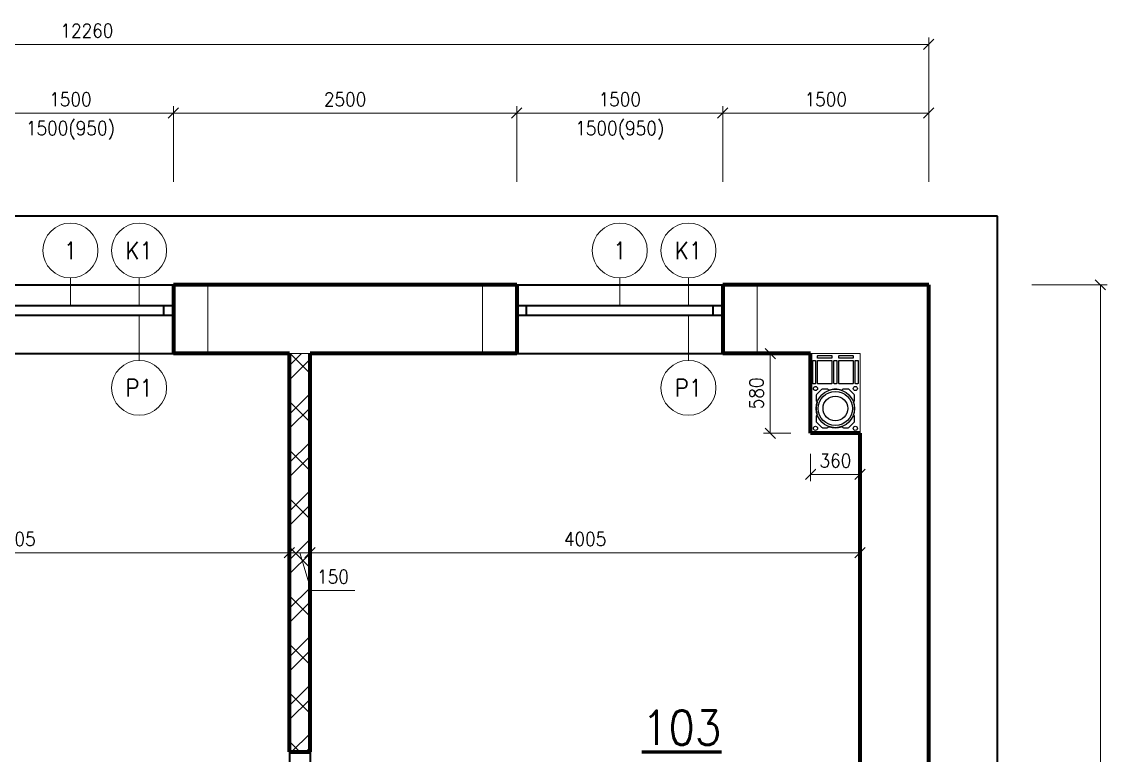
# Model space of a CAD drawing. Header units: inches. Extents: x 9237 to 46843, y 639 to 18394.
# Drawn here: x 16808 to 24713, y 13054 to 18394 of the extents above; entities that cross this region are included whole.
import ezdxf

# ---------------------------------------------------------------- set-up
doc = ezdxf.new("R2010")
doc.units = ezdxf.units.IN
doc.header["$LTSCALE"] = 0.25
doc.header["$MEASUREMENT"] = 0
doc.linetypes.add('ACAD_ISO05W100', pattern=[33, 24, -3, 0, -3, 0, -3])
for name, color, linetype, lineweight in [('0.18', 51, 'Continuous', 18), ('0.25', 255, 'Continuous', 25), ('0.35', 6, 'Continuous', 35), ('0.6', 10, 'Continuous', 60), ('0.7', 30, 'Continuous', 70)]:
    doc.layers.add(name, color=color, linetype=linetype, lineweight=lineweight)
doc.styles.add('MyTextStyle', font='romans.shx', dxfattribs={"width": 0.9})
doc.dimstyles.new('Standard SK ext', dxfattribs={"dimtxt": 100, "dimasz": 75, "dimexe": 50, "dimexo": 0, "dimgap": 50, "dimtad": 1, "dimdec": 0, "dimrnd": 5, "dimzin": 0, "dimdsep": 46, "dimtxsty": 'MyTextStyle', "dimblk": 'OBLIQUE', "dimcen": 0, "dimclrd": 51, "dimclre": 51, "dimadec": 0, "dimazin": 0, "dimtfac": 1, "dimtdec": 0, "dimtofl": 0, "dimtmove": 0, "dimatfit": 2, "dimfxl": 500, "dimfxlon": 1, "dimtolj": 1, "dimtzin": 0, "dimlwd": 18, "dimlwe": 18, "dimarcsym": 0})
doc.dimstyles.new('Standard SK int', dxfattribs={"dimtxt": 100, "dimasz": 75, "dimexe": 50, "dimexo": 0, "dimgap": 50, "dimtad": 1, "dimdec": 0, "dimrnd": 5, "dimzin": 0, "dimtxsty": 'MyTextStyle', "dimblk": 'OBLIQUE', "dimcen": 0, "dimclrd": 51, "dimclre": 51, "dimadec": 0, "dimazin": 1, "dimtm": 1e-09, "dimtfac": 1, "dimtdec": 0, "dimtofl": 0, "dimtmove": 0, "dimatfit": 2, "dimfxl": 50, "dimfxlon": 1, "dimtfill": 1, "dimtfillclr": 250, "dimtolj": 1, "dimtzin": 0, "dimlwd": 18, "dimlwe": 18, "dimarcsym": 0})

# ---------------------------------------------------------------- blocks, each defined once
blk = doc.blocks.new('_Oblique')
at = {"color": 0, "linetype": 'ByBlock', "lineweight": -2}
blk.add_line((-0.5, -0.5), (0.5, 0.5), dxfattribs=at)
blk = doc.blocks.new('*D12')
at = {"layer": '0.25', "color": 51, "linetype": 'Continuous', "lineweight": 18, "transparency": 16777216}
for p, q in [((22913.1, 9305.2), (22913.1, 9205.2)), ((22913.1, 9255.2), (23413.1, 9255.2)), ((23413.1, 9305.2), (23413.1, 9205.2))]:
    blk.add_line(p, q, dxfattribs=at)
at = {"layer": 'Defpoints', "color": 0, "transparency": 16777216}
for p in [(23413.1, 16478.6), (22913.1, 11678.6), (23413.1, 9255.2)]:
    blk.add_point(p, dxfattribs=at)
at = {"layer": '0.25', "color": 51, "lineweight": 18, "transparency": 16777216, "xscale": 75, "yscale": 75, "zscale": 75, "rotation": 180}
blk.add_blockref('_Oblique', (22913.1, 9255.2), dxfattribs=at)
at = {"layer": '0.25', "color": 51, "lineweight": 18, "transparency": 16777216, "xscale": 75, "yscale": 75, "zscale": 75}
blk.add_blockref('_Oblique', (23413.1, 9255.2), dxfattribs=at)
at = {"layer": '0.25', "color": 0, "transparency": 16777216, "insert": (23163.1, 9355.2), "char_height": 100, "attachment_point": 5, "style": 'MyTextStyle', "bg_fill": 3, "box_fill_scale": 1.25, "bg_fill_color": 256, "bg_fill_true_color": 13158600, "bg_fill_transparency": 0}
blk.add_mtext('\\A1;500', dxfattribs=at)
blk = doc.blocks.new('*D29')
at = {"layer": '0.25', "color": 51, "linetype": 'Continuous', "lineweight": 18, "transparency": 16777216}
for p, q in [((14753.1, 14578.6), (14753.1, 14478.6)), ((18758.1, 14578.6), (18758.1, 14478.6)), ((14753.1, 14528.6), (18758.1, 14528.6))]:
    blk.add_line(p, q, dxfattribs=at)
at = {"layer": 'Defpoints', "color": 0, "transparency": 16777216}
for p in [(14753.1, 15978.6), (18758.1, 15978.6), (18758.1, 14528.6)]:
    blk.add_point(p, dxfattribs=at)
at = {"layer": '0.25', "color": 51, "lineweight": 18, "transparency": 16777216, "xscale": 75, "yscale": 75, "zscale": 75, "rotation": 180}
blk.add_blockref('_Oblique', (14753.1, 14528.6), dxfattribs=at)
at = {"layer": '0.25', "color": 51, "lineweight": 18, "transparency": 16777216, "xscale": 75, "yscale": 75, "zscale": 75}
blk.add_blockref('_Oblique', (18758.1, 14528.6), dxfattribs=at)
at = {"layer": '0.25', "color": 0, "transparency": 16777216, "insert": (16755.6, 14628.6), "char_height": 100, "attachment_point": 5, "style": 'MyTextStyle', "bg_fill": 3, "box_fill_scale": 1.25, "bg_fill_color": 256, "bg_fill_true_color": 13158600, "bg_fill_transparency": 0}
blk.add_mtext('\\A1;4005', dxfattribs=at)
blk = doc.blocks.new('*D30')
at = {"layer": '0.25', "color": 51, "linetype": 'Continuous', "lineweight": 18, "transparency": 16777216}
for p, q in [((18758.1, 14578.6), (18758.1, 14478.6)), ((18908.1, 14578.6), (18908.1, 14478.6)), ((18758.1, 14528.6), (18908.1, 14528.6)), ((18833.1, 14528.6), (18915.6, 14253.6)), ((18915.6, 14253.6), (19234.2, 14253.6))]:
    blk.add_line(p, q, dxfattribs=at)
at = {"layer": 'Defpoints', "color": 0, "transparency": 16777216}
for p in [(18758.1, 15978.6), (18908.1, 15978.6), (18908.1, 14528.6)]:
    blk.add_point(p, dxfattribs=at)
at = {"layer": '0.25', "color": 51, "lineweight": 18, "transparency": 16777216, "xscale": 75, "yscale": 75, "zscale": 75, "rotation": 180}
blk.add_blockref('_Oblique', (18758.1, 14528.6), dxfattribs=at)
at = {"layer": '0.25', "color": 51, "lineweight": 18, "transparency": 16777216, "xscale": 75, "yscale": 75, "zscale": 75}
blk.add_blockref('_Oblique', (18908.1, 14528.6), dxfattribs=at)
at = {"layer": '0.25', "color": 0, "transparency": 16777216, "insert": (19074.9, 14353.6), "char_height": 100, "attachment_point": 5, "style": 'MyTextStyle', "bg_fill": 3, "box_fill_scale": 1.25, "bg_fill_color": 256, "bg_fill_true_color": 13158600, "bg_fill_transparency": 0}
blk.add_mtext('\\A1;150', dxfattribs=at)
blk = doc.blocks.new('*D31')
at = {"layer": '0.25', "color": 51, "linetype": 'Continuous', "lineweight": 18, "transparency": 16777216}
for p, q in [((18908.1, 14578.6), (18908.1, 14478.6)), ((22913.1, 14578.6), (22913.1, 14478.6)), ((18908.1, 14528.6), (22913.1, 14528.6))]:
    blk.add_line(p, q, dxfattribs=at)
at = {"layer": 'Defpoints', "color": 0, "transparency": 16777216}
for p in [(18908.1, 15978.6), (22913.1, 15398.6), (22913.1, 14528.6)]:
    blk.add_point(p, dxfattribs=at)
at = {"layer": '0.25', "color": 51, "lineweight": 18, "transparency": 16777216, "xscale": 75, "yscale": 75, "zscale": 75, "rotation": 180}
blk.add_blockref('_Oblique', (18908.1, 14528.6), dxfattribs=at)
at = {"layer": '0.25', "color": 51, "lineweight": 18, "transparency": 16777216, "xscale": 75, "yscale": 75, "zscale": 75}
blk.add_blockref('_Oblique', (22913.1, 14528.6), dxfattribs=at)
at = {"layer": '0.25', "color": 0, "transparency": 16777216, "insert": (20910.6, 14628.6), "char_height": 100, "attachment_point": 5, "style": 'MyTextStyle', "bg_fill": 3, "box_fill_scale": 1.25, "bg_fill_color": 256, "bg_fill_true_color": 13158600, "bg_fill_transparency": 0}
blk.add_mtext('\\A1;4005', dxfattribs=at)
blk = doc.blocks.new('*D36')
at = {"layer": '0.25', "color": 51, "linetype": 'Continuous', "lineweight": 18, "ltscale": 2, "transparency": 16777216}
for p, q in [((16413.1, 17228.6), (16413.1, 17778.6)), ((16413.1, 17728.6), (17913.1, 17728.6)), ((17913.1, 17228.6), (17913.1, 17778.6))]:
    blk.add_line(p, q, dxfattribs=at)
at = {"layer": 'Defpoints', "color": 0, "ltscale": 2, "transparency": 16777216}
for p in [(17913.1, 17728.6), (16413.1, 16478.6), (17913.1, 16478.6)]:
    blk.add_point(p, dxfattribs=at)
at = {"layer": '0.25', "color": 51, "lineweight": 18, "ltscale": 2, "transparency": 16777216, "xscale": 75, "yscale": 75, "zscale": 75, "rotation": 180}
blk.add_blockref('_Oblique', (16413.1, 17728.6), dxfattribs=at)
at = {"layer": '0.25', "color": 51, "lineweight": 18, "ltscale": 2, "transparency": 16777216, "xscale": 75, "yscale": 75, "zscale": 75}
blk.add_blockref('_Oblique', (17913.1, 17728.6), dxfattribs=at)
at = {"layer": '0.25', "color": 0, "ltscale": 2, "transparency": 16777216, "char_height": 100, "attachment_point": 5, "style": 'MyTextStyle'}
for s, insert in [('\\A1;1500', (17163.1, 17828.6)), ('\\A1;1500(950)', (17163.1, 17602.4))]:
    blk.add_mtext(s, dxfattribs=dict(at, insert=insert))
blk = doc.blocks.new('*D37')
at = {"layer": '0.25', "color": 51, "linetype": 'Continuous', "lineweight": 18, "ltscale": 2, "transparency": 16777216}
for p, q in [((17913.1, 17228.6), (17913.1, 17778.6)), ((17913.1, 17728.6), (20413.1, 17728.6)), ((20413.1, 17228.6), (20413.1, 17778.6))]:
    blk.add_line(p, q, dxfattribs=at)
at = {"layer": 'Defpoints', "color": 0, "ltscale": 2, "transparency": 16777216}
for p in [(20413.1, 17728.6), (17913.1, 16478.6), (20413.1, 16478.6)]:
    blk.add_point(p, dxfattribs=at)
at = {"layer": '0.25', "color": 51, "lineweight": 18, "ltscale": 2, "transparency": 16777216, "xscale": 75, "yscale": 75, "zscale": 75, "rotation": 180}
blk.add_blockref('_Oblique', (17913.1, 17728.6), dxfattribs=at)
at = {"layer": '0.25', "color": 51, "lineweight": 18, "ltscale": 2, "transparency": 16777216, "xscale": 75, "yscale": 75, "zscale": 75}
blk.add_blockref('_Oblique', (20413.1, 17728.6), dxfattribs=at)
at = {"layer": '0.25', "color": 0, "ltscale": 2, "transparency": 16777216, "insert": (19163.1, 17828.6), "char_height": 100, "attachment_point": 5, "style": 'MyTextStyle'}
blk.add_mtext('\\A1;2500', dxfattribs=at)
blk = doc.blocks.new('*D38')
at = {"layer": '0.25', "color": 51, "linetype": 'Continuous', "lineweight": 18, "ltscale": 2, "transparency": 16777216}
for p, q in [((20413.1, 17228.6), (20413.1, 17778.6)), ((20413.1, 17728.6), (21913.1, 17728.6)), ((21913.1, 17228.6), (21913.1, 17778.6))]:
    blk.add_line(p, q, dxfattribs=at)
at = {"layer": 'Defpoints', "color": 0, "ltscale": 2, "transparency": 16777216}
for p in [(21913.1, 17728.6), (20413.1, 16478.6), (21913.1, 16478.6)]:
    blk.add_point(p, dxfattribs=at)
at = {"layer": '0.25', "color": 51, "lineweight": 18, "ltscale": 2, "transparency": 16777216, "xscale": 75, "yscale": 75, "zscale": 75, "rotation": 180}
blk.add_blockref('_Oblique', (20413.1, 17728.6), dxfattribs=at)
at = {"layer": '0.25', "color": 51, "lineweight": 18, "ltscale": 2, "transparency": 16777216, "xscale": 75, "yscale": 75, "zscale": 75}
blk.add_blockref('_Oblique', (21913.1, 17728.6), dxfattribs=at)
at = {"layer": '0.25', "color": 0, "ltscale": 2, "transparency": 16777216, "char_height": 100, "attachment_point": 5, "style": 'MyTextStyle'}
for s, insert in [('\\A1;1500', (21163.1, 17828.6)), ('\\A1;1500(950)', (21163.1, 17602.4))]:
    blk.add_mtext(s, dxfattribs=dict(at, insert=insert))
blk = doc.blocks.new('*D39')
at = {"layer": '0.25', "color": 51, "linetype": 'Continuous', "lineweight": 18, "ltscale": 2, "transparency": 16777216}
for p, q in [((21913.1, 17228.6), (21913.1, 17778.6)), ((21913.1, 17728.6), (23413.1, 17728.6)), ((23413.1, 17228.6), (23413.1, 17778.6))]:
    blk.add_line(p, q, dxfattribs=at)
at = {"layer": 'Defpoints', "color": 0, "ltscale": 2, "transparency": 16777216}
for p in [(23413.1, 17728.6), (21913.1, 16478.6), (23413.1, 16478.6)]:
    blk.add_point(p, dxfattribs=at)
at = {"layer": '0.25', "color": 51, "lineweight": 18, "ltscale": 2, "transparency": 16777216, "xscale": 75, "yscale": 75, "zscale": 75, "rotation": 180}
blk.add_blockref('_Oblique', (21913.1, 17728.6), dxfattribs=at)
at = {"layer": '0.25', "color": 51, "lineweight": 18, "ltscale": 2, "transparency": 16777216, "xscale": 75, "yscale": 75, "zscale": 75}
blk.add_blockref('_Oblique', (23413.1, 17728.6), dxfattribs=at)
at = {"layer": '0.25', "color": 0, "ltscale": 2, "transparency": 16777216, "insert": (22663.1, 17828.6), "char_height": 100, "attachment_point": 5, "style": 'MyTextStyle'}
blk.add_mtext('\\A1;1500', dxfattribs=at)
blk = doc.blocks.new('*D40')
at = {"layer": '0.25', "color": 51, "linetype": 'Continuous', "lineweight": 18, "ltscale": 2, "transparency": 16777216}
for p, q in [((11153.1, 17728.6), (11153.1, 18278.6)), ((23413.1, 17728.6), (23413.1, 18278.6)), ((11153.1, 18228.6), (23413.1, 18228.6))]:
    blk.add_line(p, q, dxfattribs=at)
at = {"layer": 'Defpoints', "color": 0, "ltscale": 2, "transparency": 16777216}
for p in [(23413.1, 18228.6), (11153.1, 16978.6), (23413.1, 16478.6)]:
    blk.add_point(p, dxfattribs=at)
at = {"layer": '0.25', "color": 51, "lineweight": 18, "ltscale": 2, "transparency": 16777216, "xscale": 75, "yscale": 75, "zscale": 75, "rotation": 180}
blk.add_blockref('_Oblique', (11153.1, 18228.6), dxfattribs=at)
at = {"layer": '0.25', "color": 51, "lineweight": 18, "ltscale": 2, "transparency": 16777216, "xscale": 75, "yscale": 75, "zscale": 75}
blk.add_blockref('_Oblique', (23413.1, 18228.6), dxfattribs=at)
at = {"layer": '0.25', "color": 0, "ltscale": 2, "transparency": 16777216, "insert": (17283.1, 18328.6), "char_height": 100, "attachment_point": 5, "style": 'MyTextStyle'}
blk.add_mtext('\\A1;12260', dxfattribs=at)
blk = doc.blocks.new('*D41')
at = {"layer": '0.25', "color": 51, "linetype": 'Continuous', "lineweight": 18, "ltscale": 2, "transparency": 16777216}
for p, q in [((24163.1, 16478.6), (24713.1, 16478.6)), ((24663.1, 16478.6), (24663.1, 5678.6)), ((24163.1, 5678.6), (24713.1, 5678.6))]:
    blk.add_line(p, q, dxfattribs=at)
at = {"layer": 'Defpoints', "color": 0, "ltscale": 2, "transparency": 16777216}
for p in [(23413.1, 16478.6), (23413.1, 5678.6), (24663.1, 5678.6)]:
    blk.add_point(p, dxfattribs=at)
at = {"layer": '0.25', "color": 51, "lineweight": 18, "ltscale": 2, "transparency": 16777216, "xscale": 75, "yscale": 75, "zscale": 75}
for p, rotation in [((24663.1, 16478.6), 90), ((24663.1, 5678.6), 270)]:
    blk.add_blockref('_Oblique', p, dxfattribs=dict(at, rotation=rotation))
at = {"layer": '0.25', "color": 0, "ltscale": 2, "transparency": 16777216, "insert": (24563.1, 11078.6), "char_height": 100, "attachment_point": 5, "rotation": 90, "style": 'MyTextStyle'}
blk.add_mtext('\\A1;10800', dxfattribs=at)
blk = doc.blocks.new('*D78')
at = {"layer": '0.25', "color": 51, "linetype": 'Continuous', "lineweight": 18, "ltscale": 2, "transparency": 16777216}
for p, q in [((23413.1, 9305.2), (23413.1, 9205.2)), ((23413.1, 9255.2), (23913.1, 9255.2)), ((23913.1, 9205.2), (23913.1, 9305.2))]:
    blk.add_line(p, q, dxfattribs=at)
at = {"layer": 'Defpoints', "color": 0, "ltscale": 2, "transparency": 16777216}
for p in [(23413.1, 16478.6), (23913.1, 9255.2), (23913.1, 5178.6)]:
    blk.add_point(p, dxfattribs=at)
at = {"layer": '0.25', "color": 51, "lineweight": 18, "ltscale": 2, "transparency": 16777216, "xscale": 75, "yscale": 75, "zscale": 75, "rotation": 180}
blk.add_blockref('_Oblique', (23413.1, 9255.2), dxfattribs=at)
at = {"layer": '0.25', "color": 51, "lineweight": 18, "ltscale": 2, "transparency": 16777216, "xscale": 75, "yscale": 75, "zscale": 75}
blk.add_blockref('_Oblique', (23913.1, 9255.2), dxfattribs=at)
at = {"layer": '0.25', "color": 0, "ltscale": 2, "transparency": 16777216, "insert": (23663.1, 9355.2), "char_height": 100, "attachment_point": 5, "style": 'MyTextStyle', "bg_fill": 3, "box_fill_scale": 1.25, "bg_fill_color": 256, "bg_fill_true_color": 13158600, "bg_fill_transparency": 0}
blk.add_mtext('\\A1;500', dxfattribs=at)
blk = doc.blocks.new('*D90')
at = {"layer": '0.25', "color": 51, "linetype": 'Continuous', "lineweight": 18, "ltscale": 2, "transparency": 16777216}
for p, q in [((22553.1, 15148.6), (22553.1, 15048.6)), ((22553.1, 15098.6), (22913.1, 15098.6)), ((22913.1, 15148.6), (22913.1, 15048.6))]:
    blk.add_line(p, q, dxfattribs=at)
at = {"layer": 'Defpoints', "color": 0, "ltscale": 2, "transparency": 16777216}
for p in [(22553.1, 15398.6), (22913.1, 15398.6)]:
    blk.add_point(p, dxfattribs=at)
at = {"layer": '0.25', "color": 51, "lineweight": 18, "ltscale": 2, "transparency": 16777216, "xscale": 75, "yscale": 75, "zscale": 75, "rotation": 180}
blk.add_blockref('_Oblique', (22553.1, 15098.6), dxfattribs=at)
at = {"layer": '0.25', "color": 51, "lineweight": 18, "ltscale": 2, "transparency": 16777216, "xscale": 75, "yscale": 75, "zscale": 75}
blk.add_blockref('_Oblique', (22913.1, 15098.6), dxfattribs=at)
at = {"layer": '0.25', "color": 0, "ltscale": 2, "transparency": 16777216, "insert": (22733.1, 15198.6), "char_height": 100, "attachment_point": 5, "style": 'MyTextStyle', "bg_fill": 3, "box_fill_scale": 1.25, "bg_fill_color": 256, "bg_fill_true_color": 13158600, "bg_fill_transparency": 0}
blk.add_mtext('\\A1;360', dxfattribs=at)
at = {"layer": 'Defpoints', "color": 0, "ltscale": 2, "transparency": 16777216}
blk.add_point((22913.1, 15098.6), dxfattribs=at)
blk = doc.blocks.new('*D91')
at = {"layer": '0.25', "color": 51, "linetype": 'Continuous', "lineweight": 18, "ltscale": 2, "transparency": 16777216}
for p, q in [((22308.7, 15978.6), (22208.7, 15978.6)), ((22258.7, 15978.6), (22258.7, 15398.6)), ((22308.7, 15398.6), (22208.7, 15398.6))]:
    blk.add_line(p, q, dxfattribs=at)
at = {"layer": 'Defpoints', "color": 0, "ltscale": 2, "transparency": 16777216}
for p in [(22553.1, 15978.6), (22258.7, 15398.6), (22553.1, 15398.6)]:
    blk.add_point(p, dxfattribs=at)
at = {"layer": '0.25', "color": 51, "lineweight": 18, "ltscale": 2, "transparency": 16777216, "xscale": 75, "yscale": 75, "zscale": 75}
for p, rotation in [((22258.7, 15978.6), 90), ((22258.7, 15398.6), 270)]:
    blk.add_blockref('_Oblique', p, dxfattribs=dict(at, rotation=rotation))
at = {"layer": '0.25', "color": 0, "ltscale": 2, "transparency": 16777216, "insert": (22158.7, 15688.6), "char_height": 100, "attachment_point": 5, "rotation": 90, "style": 'MyTextStyle', "bg_fill": 3, "box_fill_scale": 1.25, "bg_fill_color": 256, "bg_fill_true_color": 13158600, "bg_fill_transparency": 0}
blk.add_mtext('\\A1;580', dxfattribs=at)

msp = doc.modelspace()

# ---------------------------------------------------------------- hatches: boundary and pattern name
at = {"layer": '0.18', "ltscale": 2}
h = msp.add_hatch(dxfattribs=at)
h.set_pattern_fill('MURIVOSTREDNAPEVNOST', color=256, scale=250, pattern_type=2)
h.set_pattern_definition([(45, (5950.6, -1969.33), (0, 353.5534), []), (45, (6200.6, -1969.33), (0, 353.5534), []), (135, (5950.6, -1969.33), (-353.5534, 3e-14), [])])
h.paths.add_polyline_path([(18908.1, 12178.6), (18758.1, 12178.6), (18758.1, 12078.6), (18908.1, 12078.6)])
h.paths.add_polyline_path([(18908.1, 15978.6), (18758.1, 15978.6), (18758.1, 13078.6), (18908.1, 13078.6)])

# ---------------------------------------------------------------- linework, layer by layer
for p, q in [((17163.1, 16328.6), (17163.1, 16528.6)), ((17663.1, 16328.6), (17663.1, 16528.6)), ((21163.1, 16328.6), (21163.1, 16528.6)), ((21663.1, 16328.6), (21663.1, 16528.6))]:
    msp.add_line(p, q, dxfattribs=at)
at = {"layer": '0.18', "linetype": 'ACAD_ISO05W100'}
for p, q in [((18163.1, 15978.6), (18163.1, 16478.6)), ((20163.1, 15978.6), (20163.1, 16478.6)), ((22163.1, 15978.6), (22163.1, 16478.6))]:
    msp.add_line(p, q, dxfattribs=at)
at = {"layer": '0.18'}
msp.add_line((18758.1, 15978.6), (18908.1, 15978.6), dxfattribs=at)
at = {"layer": '0.18', "ltscale": 2}
for centre in [(17163.1, 16728.6), (17663.1, 16728.6), (21163.1, 16728.6), (21663.1, 16728.6)]:
    msp.add_circle(centre, 200, dxfattribs=at)
at = {"layer": '0.35'}
for p, q in [((23913.1, 16978.6), (10653.1, 16978.6)), ((23913.1, 5178.6), (23913.1, 16978.6)), ((16413.1, 16478.6), (17913.1, 16478.6)), ((20413.1, 16478.6), (21913.1, 16478.6)), ((16413.1, 16328.6), (17913.1, 16328.6)), ((17843.1, 16258.6), (17843.1, 16328.6)), ((20413.1, 16328.6), (21913.1, 16328.6)), ((20483.1, 16258.6), (20483.1, 16328.6)), ((21843.1, 16258.6), (21843.1, 16328.6)), ((16413.1, 16258.6), (17913.1, 16258.6)), ((20413.1, 16258.6), (21913.1, 16258.6)), ((16413.1, 15978.6), (17913.1, 15978.6)), ((20413.1, 15978.6), (21913.1, 15978.6)), ((18758.1, 13078.6), (18758.1, 12178.6)), ((18908.1, 13078.6), (18908.1, 12178.6))]:
    msp.add_line(p, q, dxfattribs=at)
at = {"layer": '0.7'}
for p, q in [((17913.1, 16478.6), (17913.1, 15978.6)), ((20413.1, 16478.6), (17913.1, 16478.6)), ((20413.1, 16478.6), (20413.1, 15978.6)), ((23413.1, 16478.6), (21913.1, 16478.6)), ((21913.1, 16478.6), (21913.1, 15978.6)), ((23413.1, 5678.6), (23413.1, 16478.6)), ((18758.1, 15978.6), (17913.1, 15978.6)), ((18758.1, 13078.6), (18758.1, 15978.6)), ((18908.1, 13078.6), (18908.1, 15978.6)), ((20413.1, 15978.6), (18908.1, 15978.6)), ((22553.1, 15978.6), (21913.1, 15978.6)), ((22913.1, 11953.6), (22913.1, 15398.6)), ((18758.1, 13078.6), (18908.1, 13078.6))]:
    msp.add_line(p, q, dxfattribs=at)

# ---------------------------------------------------------------- texts
at = {"layer": '0.25', "ltscale": 2, "char_height": 125, "attachment_point": 5, "style": 'MyTextStyle'}
for s, insert in [('{\\Fromans|c238;1}', (17163.1, 16728.6)), ('{\\Fromans|c238;K1}', (17663.1, 16728.6)), ('{\\Fromans|c238;1}', (21163.1, 16728.6)), ('{\\Fromans|c238;K1}', (21663.1, 16728.6))]:
    msp.add_mtext_dynamic_manual_height_columns(s, width=100, gutter_width=500, heights=[0], dxfattribs=dict(at, insert=insert))
at = {"layer": '0.6', "insert": (21614.2, 13129.4), "char_height": 250, "attachment_point": 8, "style": 'MyTextStyle'}
msp.add_mtext('{\\Fromans|c238;\\L103}', dxfattribs=at)

# ---------------------------------------------------------------- dimensions: what is measured, and where the dimension line sits
at = {"layer": '0.25', "ltscale": 2}
for base, p1, p2, picture, middle in [((17913.1, 17728.6), (16413.1, 16478.6), (17913.1, 16478.6), '*D36', (17163.1, 17728.6)), ((21913.1, 17728.6), (20413.1, 16478.6), (21913.1, 16478.6), '*D38', (21163.1, 17728.6))]:
    dim = msp.add_linear_dim(base=base, p1=p1, p2=p2, text='<>\\X1500(950)', dimstyle='Standard SK ext', override={"dimtmove": 1}, dxfattribs=at)
    dim.commit()
    dim.dimension.update_dxf_attribs({"geometry": picture, "text_midpoint": middle})
dim = msp.add_linear_dim(base=(20413.1, 17728.6), p1=(17913.1, 16478.6), p2=(20413.1, 16478.6), dimstyle='Standard SK ext', override={"dimtmove": 1}, dxfattribs=at)
dim.commit()
dim.dimension.update_dxf_attribs({"geometry": '*D37', "text_midpoint": (19163.1, 17828.6)})

# ---------------------------------------------------------------- next in the draw order: dimensions: what is measured, and where the dimension line sits
at = {"layer": '0.25'}
dim = msp.add_linear_dim(base=(23413.1, 9255.2), p1=(22913.1, 11678.6), p2=(23413.1, 16478.6), dimstyle='Standard SK int', override={"dimtmove": 1}, dxfattribs=at)
dim.commit()
dim.dimension.update_dxf_attribs({"geometry": '*D12', "text_midpoint": (23163.1, 9355.2)})
dim = msp.add_linear_dim(base=(18758.1, 14528.6), p1=(14753.1, 15978.6), p2=(18758.1, 15978.6), dimstyle='Standard SK int', dxfattribs=at)
dim.commit()
dim.dimension.update_dxf_attribs({"geometry": '*D29', "text_midpoint": (16755.6, 14628.6)})

# ---------------------------------------------------------------- next in the draw order: linework, layer by layer
at = {"layer": '0.18', "ltscale": 2}
msp.add_line((17663.1, 16258.6), (17663.1, 15928.6), dxfattribs=at)
msp.add_circle((17663.1, 15728.6), 200, dxfattribs=at)

# ---------------------------------------------------------------- next in the draw order: texts
at = {"layer": '0.25', "ltscale": 2, "insert": (17663.1, 15728.6), "char_height": 125, "attachment_point": 5, "style": 'MyTextStyle'}
msp.add_mtext_dynamic_manual_height_columns('{\\Fromans|c238;P1}', width=100, gutter_width=500, heights=[0], dxfattribs=at)

# ---------------------------------------------------------------- next in the draw order: dimensions: what is measured, and where the dimension line sits
at = {"layer": '0.25', "ltscale": 2}
for base, p1, picture, middle in [((23413.1, 18228.6), (11153.1, 16978.6), '*D40', (17283.1, 18328.6)), ((23413.1, 17728.6), (21913.1, 16478.6), '*D39', (22663.1, 17828.6))]:
    dim = msp.add_linear_dim(base=base, p1=p1, p2=(23413.1, 16478.6), dimstyle='Standard SK ext', override={"dimtmove": 1}, dxfattribs=at)
    dim.commit()
    dim.dimension.update_dxf_attribs({"geometry": picture, "text_midpoint": middle})
dim = msp.add_linear_dim(base=(24663.1, 5678.6), p1=(23413.1, 16478.6), p2=(23413.1, 5678.6), angle=90, dimstyle='Standard SK ext', override={"dimtmove": 1}, dxfattribs=at)
dim.commit()
dim.dimension.update_dxf_attribs({"geometry": '*D41', "text_midpoint": (24563.1, 11078.6)})
at = {"layer": '0.25'}
dim = msp.add_linear_dim(base=(18908.1, 14528.6), p1=(18758.1, 15978.6), p2=(18908.1, 15978.6), dimstyle='Standard SK int', override={"dimtmove": 1}, dxfattribs=at)
dim.commit()
dim.dimension.update_dxf_attribs({"geometry": '*D30', "text_midpoint": (18965.6, 14353.6)})

# ---------------------------------------------------------------- next in the draw order: dimensions: what is measured, and where the dimension line sits
at = {"layer": '0.25', "ltscale": 2}
dim = msp.add_linear_dim(base=(23913.1, 9255.2), p1=(23413.1, 16478.6), p2=(23913.1, 5178.6), dimstyle='Standard SK int', override={"dimtmove": 1}, dxfattribs=at)
dim.commit()
dim.dimension.update_dxf_attribs({"geometry": '*D78', "text_midpoint": (23663.1, 9355.2)})
at = {"layer": '0.25'}
dim = msp.add_linear_dim(base=(22913.1, 14528.6), p1=(18908.1, 15978.6), p2=(22913.1, 15398.6), dimstyle='Standard SK int', override={"dimtmove": 1}, dxfattribs=at)
dim.commit()
dim.dimension.update_dxf_attribs({"geometry": '*D31', "text_midpoint": (20910.6, 14628.6)})

# ---------------------------------------------------------------- next in the draw order: linework, layer by layer
at = {"layer": '0.18', "ltscale": 2}
msp.add_line((21663.1, 16258.6), (21663.1, 15928.6), dxfattribs=at)
at = {"layer": '0.18', "ltscale": 5}
for p, q in [((22553.1, 15978.6), (22913.1, 15978.6)), ((22913.1, 15978.6), (22913.1, 15398.6))]:
    msp.add_line(p, q, dxfattribs=at)
at = {"layer": '0.18', "ltscale": 2}
msp.add_circle((21663.1, 15728.6), 200, dxfattribs=at)
at = {"layer": '0.25'}
for p, q in [((22593.1, 15672.1), (22593.1, 15637.9)), ((22632.5, 15715.7), (22596, 15679.2)), ((22673.8, 15718.6), (22639.6, 15718.6)), ((22684.3, 15712.2), (22680.9, 15715.7)), ((22785.3, 15715.7), (22781.9, 15712.2)), ((22826.6, 15718.6), (22792.4, 15718.6)), ((22870.2, 15679.2), (22833.7, 15715.7)), ((22873.1, 15637.9), (22873.1, 15672.1)), ((22596, 15630.8), (22599.4, 15627.4)), ((22866.7, 15627.4), (22870.2, 15630.8)), ((22593.1, 15519.3), (22593.1, 15485.1)), ((22599.4, 15529.8), (22596, 15526.4)), ((22870.2, 15526.4), (22866.7, 15529.8)), ((22873.1, 15485.1), (22873.1, 15519.3)), ((22596, 15478), (22632.5, 15441.5)), ((22639.6, 15438.6), (22673.8, 15438.6)), ((22680.9, 15441.5), (22684.3, 15445)), ((22781.9, 15445), (22785.3, 15441.5)), ((22792.4, 15438.6), (22826.6, 15438.6)), ((22833.7, 15441.5), (22870.2, 15478))]:
    msp.add_line(p, q, dxfattribs=at)
for points in [[(22585.1, 15758.6), (22571.1, 15758.6, -0.414214), (22568.1, 15761.6), (22568.1, 15925.6, -0.414214), (22571.1, 15928.6), (22585.1, 15928.6, -0.414214), (22588.1, 15925.6), (22588.1, 15761.6, -0.414214)], [(22705.1, 15943.6), (22606.1, 15943.6, -0.414214), (22603.1, 15946.6), (22603.1, 15960.6, -0.414214), (22606.1, 15963.6), (22705.1, 15963.6, -0.414214), (22708.1, 15960.6), (22708.1, 15946.6, -0.414214)], [(22740.1, 15758.6), (22726.1, 15758.6, -0.414214), (22723.1, 15761.6), (22723.1, 15925.6, -0.414214), (22726.1, 15928.6), (22740.1, 15928.6, -0.414214), (22743.1, 15925.6), (22743.1, 15761.6, -0.414214)], [(22860.1, 15943.6), (22761.1, 15943.6, -0.414214), (22758.1, 15946.6), (22758.1, 15960.6, -0.414214), (22761.1, 15963.6), (22860.1, 15963.6, -0.414214), (22863.1, 15960.6), (22863.1, 15946.6, -0.414214)], [(22895.1, 15758.6), (22881.1, 15758.6, -0.414214), (22878.1, 15761.6), (22878.1, 15925.6, -0.414214), (22881.1, 15928.6), (22895.1, 15928.6, -0.414214), (22898.1, 15925.6), (22898.1, 15761.6, -0.414214)]]:
    msp.add_lwpolyline(points, format="xyb", close=True, dxfattribs=at)
at = {"layer": '0.25', "ltscale": 5}
for points in [[(22705.1, 15758.6), (22606.1, 15758.6, -0.414214), (22603.1, 15761.6), (22603.1, 15925.6, -0.414214), (22606.1, 15928.6), (22705.1, 15928.6, -0.414214), (22708.1, 15925.6), (22708.1, 15761.6, -0.414214)], [(22860.1, 15758.6), (22761.1, 15758.6, -0.414214), (22758.1, 15761.6), (22758.1, 15925.6, -0.414214), (22761.1, 15928.6), (22860.1, 15928.6, -0.414214), (22863.1, 15925.6), (22863.1, 15761.6, -0.414214)]]:
    msp.add_lwpolyline(points, format="xyb", close=True, dxfattribs=at)
at = {"layer": '0.25'}
for centre, radius in [((22588.1, 15723.6), 15), ((22878.1, 15723.6), 15), ((22733.1, 15578.6), 140), ((22733.1, 15578.6), 90), ((22588.1, 15433.6), 15), ((22878.1, 15433.6), 15)]:
    msp.add_circle(centre, radius, dxfattribs=at)
at = {"layer": '0.25', "ltscale": 1.3}
msp.add_circle((22733.1, 15578.6), 124.6, dxfattribs=at)
at = {"layer": '0.25'}
for centre, radius, start, end in [((22603.1, 15672.1), 10, 135, 180), ((22639.6, 15708.6), 10, 90, 135), ((22673.8, 15708.6), 10, 45, 90), ((22687.1, 15715.1), 4, 225, 288.6122), ((22733.1, 15578.6), 140, 90, 108.6122), ((22733.1, 15578.6), 140, 71.3878, 90), ((22779, 15715.1), 4, 251.3878, 315), ((22792.4, 15708.6), 10, 90, 135), ((22826.6, 15708.6), 10, 45, 90), ((22863.1, 15672.1), 10, 0, 45), ((22603.1, 15637.9), 10, 180, 225), ((22733.1, 15578.6), 140, 161.3878, 180), ((22733.1, 15578.6), 140, 180, 198.6122), ((22596.6, 15624.6), 4, 341.3878, 45), ((22869.6, 15624.6), 4, 135, 198.6122), ((22733.1, 15578.6), 140, 0, 18.6122), ((22733.1, 15578.6), 140, 341.3878, 0), ((22863.1, 15637.9), 10, 315, 0), ((22603.1, 15519.3), 10, 135, 180), ((22596.6, 15532.6), 4, 315, 18.6122), ((22869.6, 15532.6), 4, 161.3878, 225), ((22863.1, 15519.3), 10, 0, 45), ((22603.1, 15485.1), 10, 180, 225), ((22639.6, 15448.6), 10, 225, 270), ((22673.8, 15448.6), 10, 270, 315), ((22687.1, 15442.1), 4, 71.3878, 135), ((22733.1, 15578.6), 140, 251.3878, 270), ((22733.1, 15578.6), 140, 270, 288.6122), ((22779, 15442.1), 4, 45, 108.6122), ((22792.4, 15448.6), 10, 225, 270), ((22826.6, 15448.6), 10, 270, 315), ((22863.1, 15485.1), 10, 315, 0)]:
    msp.add_arc(centre, radius, start, end, dxfattribs=at)
at = {"layer": '0.7', "ltscale": 5}
for p, q in [((22553.1, 15398.6), (22553.1, 15978.6)), ((22913.1, 15398.6), (22553.1, 15398.6))]:
    msp.add_line(p, q, dxfattribs=at)

# ---------------------------------------------------------------- next in the draw order: texts
at = {"layer": '0.25', "ltscale": 2, "insert": (21663.1, 15728.6), "char_height": 125, "attachment_point": 5, "style": 'MyTextStyle'}
msp.add_mtext_dynamic_manual_height_columns('{\\Fromans|c238;P1}', width=100, gutter_width=500, heights=[0], dxfattribs=at)

# ---------------------------------------------------------------- next in the draw order: dimensions: what is measured, and where the dimension line sits
at = {"layer": '0.25', "ltscale": 2}
dim = msp.add_linear_dim(base=(22913.1, 15098.6), p1=(22553.1, 15398.6), p2=(22913.1, 15398.6), dimstyle='Standard SK int', dxfattribs=at)
dim.commit()
dim.dimension.update_dxf_attribs({"geometry": '*D90', "text_midpoint": (22733.1, 15198.6)})

# ---------------------------------------------------------------- next in the draw order: linework, layer by layer
at = {"layer": '0.18', "ltscale": 2}
msp.add_line((22553.1, 15248.6), (22553.1, 15098.6), dxfattribs=at)

# ---------------------------------------------------------------- next in the draw order: dimensions: what is measured, and where the dimension line sits
at = {"layer": '0.25', "ltscale": 2}
dim = msp.add_aligned_dim(p1=(22553.1, 15978.6), p2=(22553.1, 15398.6), distance=-294.4, dimstyle='Standard SK int', dxfattribs=at)
dim.commit()
dim.dimension.update_dxf_attribs({"geometry": '*D91', "text_midpoint": (22158.7, 15688.6)})

# ---------------------------------------------------------------- next in the draw order: linework, layer by layer
at = {"layer": '0.18', "ltscale": 2}
msp.add_line((22258.7, 15398.6), (22408.7, 15398.6), dxfattribs=at)

doc.saveas('drawing.dxf')
